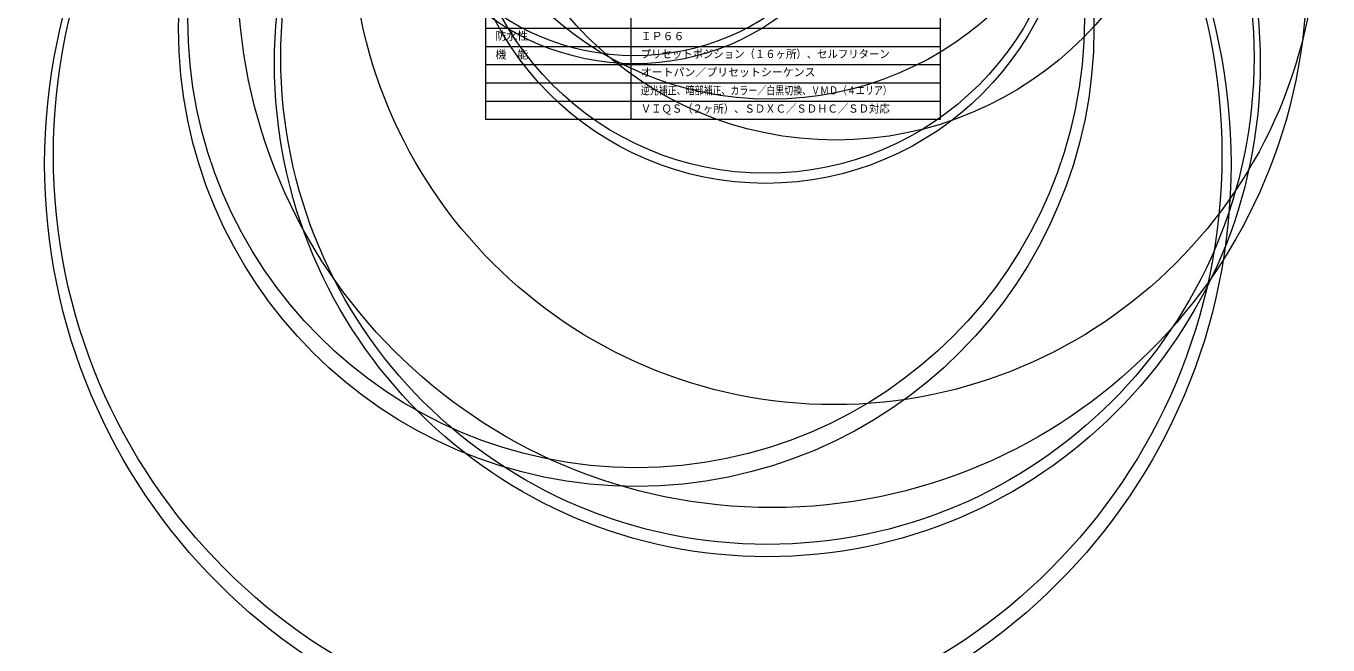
# Model space of a CAD drawing. Units: millimetres, scale not verified. Extents: x -11547 to 11815, y -1356 to 23431.
# Drawn here: x -189.1 to 168.5, y -260.8 to -90.9 of the extents above; entities that cross this region are included whole.
import ezdxf
from ezdxf.enums import TextEntityAlignment as Align

# ---------------------------------------------------------------- set-up
doc = ezdxf.new("R2010")
doc.units = ezdxf.units.MM
doc.header["$LTSCALE"] = 0.125
doc.layers.add('0-1_WAKU', color=1, linetype='Continuous', lineweight=18)
doc.layers.add('0-4_GAIKEI', color=1, linetype='Continuous', lineweight=18)
doc.layers.add('0-3_MOJI1', color=7, linetype='Continuous')
doc.styles.add('ＭＳ ゴシック', font='')
doc.styles.get('ＭＳ ゴシック').set_extended_font_data('MS Gothic')

msp = doc.modelspace()

# ---------------------------------------------------------------- linework, layer by layer
at = {"layer": '0-1_WAKU', "color": 4}
for p, q in [((-22.9075, -116.5086), (-22.9075, -16.5086)), ((62.0925, -116.5086), (62.0925, -16.5086))]:
    msp.add_line(p, q, dxfattribs=at)
at = {"layer": '0-1_WAKU'}
for p, q in [((-62.9075, -91.5086), (62.0925, -91.5086)), ((-62.9075, -96.5086), (62.0925, -96.5086)), ((-62.9075, -101.5086), (62.0925, -101.5086)), ((-62.9075, -106.5086), (62.0925, -106.5086)), ((-62.9075, -111.5086), (62.0925, -111.5086))]:
    msp.add_line(p, q, dxfattribs=at)
at = {"layer": '0-1_WAKU', "color": 4}
msp.add_lwpolyline([(-62.9075, -16.5086), (-62.9075, -116.5086), (62.0925, -116.5086)], dxfattribs=at)
at = {"layer": '0-4_GAIKEI', "color": 7}
for centre, radius in [((23.0565, -643.0747), 713.1818), ((26.9771, -286.8459), 356.9315)]:
    msp.add_circle(centre, radius, dxfattribs=at)
at = {"layer": '0-4_GAIKEI'}
for centre, radius in [((26.3246, -319.4278), 388.9165), ((27.1623, -202.7555), 272.2412), ((15.8376, -76.2763), 146.8143), ((32.8906, -62.1471), 132.6849), ((15.3232, -20.3249), 90.6691), ((33.2983, -25.9388), 96.283), ((-21.0791, -128.7375), 162.9501), ((-21.124, -126.3323), 160.5167), ((-21.5159, -91.5297), 125.7398), ((-21.5593, -88.9736), 123.1555), ((14.5082, -101.1876), 135.3963), ((14.5211, -99.4991), 133.6797), ((-21.9307, -33.5233), 67.732), ((-21.9565, -32.4346), 66.6151), ((14.0559, -49.9431), 84.1498), ((14.0609, -48.5786), 82.7571)]:
    msp.add_circle(centre, radius, dxfattribs=at)

# ---------------------------------------------------------------- texts
at = {"layer": '0-3_MOJI1', "style": 'ＭＳ ゴシック'}
for s, p in [('防水性', (-60.2019, -95.3766)), ('ＩＰ６６', (-20.2713, -95.4454)), ('機\u3000能', (-60.2019, -100.5086)), ('オートパン／プリセットシーケンス', (-20.2713, -105.3527))]:
    msp.add_text(s, height=2.199, dxfattribs=at).set_placement(p, align=Align.BOTTOM_LEFT)
for s, width, p in [('プリセットポジション（１６ヶ所）、セルフリターン', 0.95, (-20.2713, -100.3527)), ('逆光補正、暗部補正、カラー／白黒切換、ＶＭＤ（４エリア）', 0.8, (-20.2713, -110.3527)), ('ＶＩＱＳ（２ヶ所）、ＳＤＸＣ／ＳＤＨＣ／ＳＤ対応', 0.95, (-20.2713, -115.3527))]:
    msp.add_text(s, height=2.199, dxfattribs=dict(at, width=width)).set_placement(p, align=Align.BOTTOM_LEFT)

doc.saveas('drawing.dxf')
